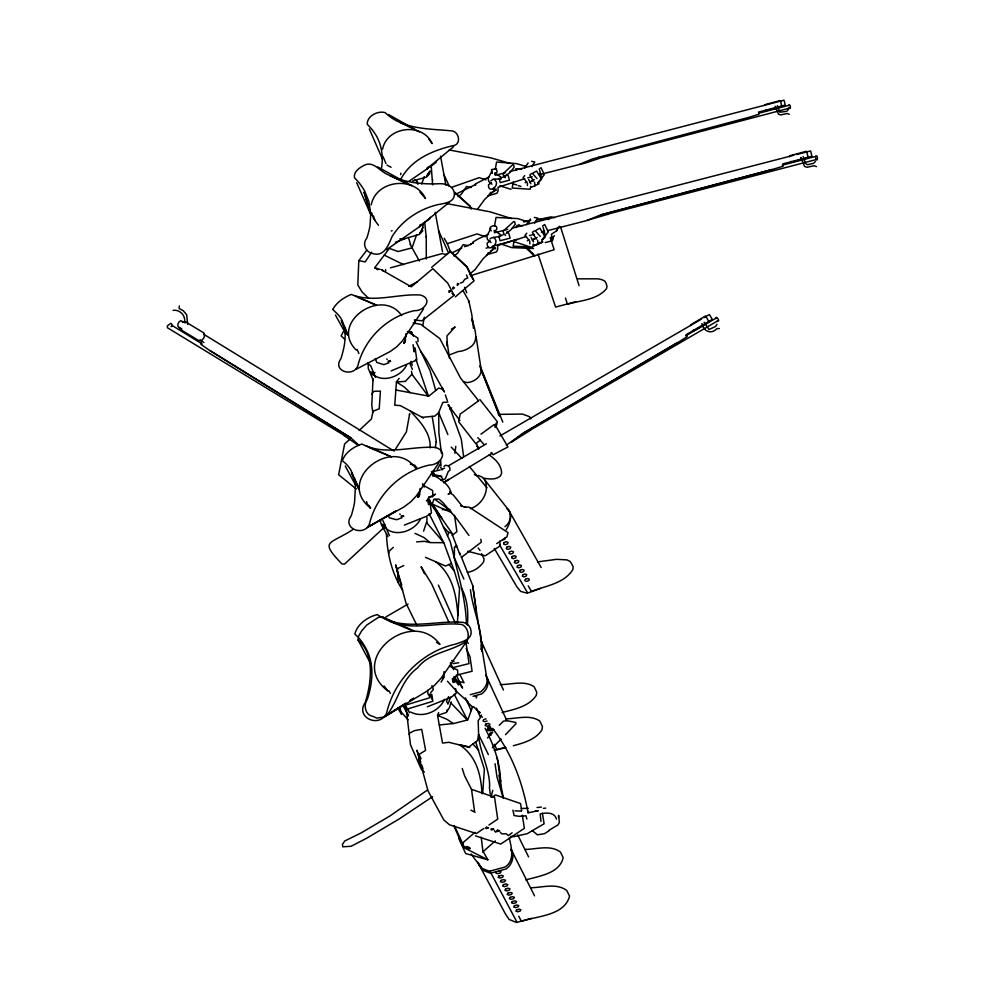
<?xml version="1.0" encoding="UTF-8"?>
<svg xmlns="http://www.w3.org/2000/svg" width="1001" height="1001" viewBox="0 0 1001 1001"><rect width="100%" height="100%" fill="white"/><g stroke="black" fill="none" stroke-linecap="round" stroke-linejoin="round"><path stroke-width="1.5" d="M373.01 375.05L373.023 372.359M368.243 364.076L368.23 368.318L373.36 380.555M405.418 340.565L405.43 337.487M527.427 185.585L527.464 183.108M529.779 243.944L529.817 241.266M426.876 522.347L426.977 517.555M558.545 817.492L558.621 815.315L559.371 822.472L557.932 824.962L548.886 830.33M500.475 785.76C501.176 765.402 494.394 746.133 485.11 728.315M385.135 528.153L385.247 525.125M404.592 342.542L403.841 341.716M477.752 400.763L478.465 400.976M492.855 728.34L493.155 729.691L488.663 729.541L488.626 728.077L490.365 726.713M460.047 554.992L451.451 532.432L428.566 499.286M366.779 250.225L358.796 260.648L357.807 284.947L362.037 291.942L368.581 298.311M457.407 622.685L459.534 588.5L454.604 571.946L444.144 543.606L429.104 513.626M483.883 828.465L476.338 833.558L449.474 824.774L443.843 819.994L428.053 790.965L416.954 750.224L418.893 756.493L418.981 763.4M482.67 793.555L484.371 769.118L475.7 741.954M418.005 341.641L417.855 338.038L408.208 332.094M420.382 226.101L420.508 224.449L419.507 226.827L422.872 223.536M432.782 494.406L432.632 490.503L422.447 484.834M388.801 553.453L389.026 551.288L393.318 547.409M179.354 305.906L179.066 308.496L183.208 310.685L186.649 314.739L187.7 324.387M381.494 168.206C383.333 157.395 381.957 145.983 376.614 136.299A71.559 60.273 -68.4 0 0 370.845 128.115L367.267 124.287C366.829 116.028 377.928 110.448 385.16 112.638C403.203 130.042 429.754 128.553 452.69 130.993C458.596 132.42 461.111 142.505 454.992 145.22C433.521 149.95 410.685 159.347 400.25 180.268M454.904 453.328L455.793 446.358M435.322 447.747L436.148 441.804M359.121 430.493L371.409 419.019L373.023 411.261L379.216 408.771L380.43 391.116L374.199 391.266L372.46 392.73L372.147 394.519M373.023 378.691L371.784 405.18L372.847 412.399M400.675 174.637L400.913 173.135M422.81 325.488L424.324 317.204M490.965 797.159L492.805 790.327M495.295 169.232L496.571 162.024L516.453 163.601L526.326 166.529M494.469 226.239L496.046 217.43L517.755 218.593L529.204 222.272M513.288 181.882L512.187 188.025L530.142 189.239L530.68 186.324M514.214 240.102L513.113 246.221L532.72 247.034L533.258 244.094M450.513 697.184L447.935 704.116L446.509 701.251L448.611 696.658M423.586 222.785L422.259 229.604L420.007 233.183L422.885 227.565M443.994 466.479L445.495 465.24L447.622 465.665L449.637 467.242L450.062 470.157L448.348 471.396L445.22 478.953L440.578 480.48M460.285 413.713L458.683 421.759L475.988 443.918M472.647 322.948L472.047 318.718C474.049 327.865 480.267 340.828 469.919 347.435A18.231 13.551 -21.2 0 1 458.058 351.576L449.424 354.93M539.864 174.374L540.077 173.336M476.101 336.824L481.293 370.357C480.705 377.377 473.886 382.032 467.279 382.582L463.501 381.869M419.607 495.032L420.132 488.425M543.368 231.544L543.606 230.505M494.995 427.414L496.121 423.123M447.322 709.671L446.609 712.399L437.55 715.39L442.517 743.067L448.873 742.304L469.769 747.447M409.409 414.764L409.659 413.813L406.393 431.881L395.508 449.099M496.021 427.152L497.409 421.871L479.879 399.537M409.246 734.421L409.609 733.145L414.389 730.655L421.721 729.329L425.6 750.362L419.006 754.466L418.893 756.493M414.089 323.936L415.352 319.669M451.188 701.876L449.549 707.357L447.222 711.21M432.194 504.579L433.783 499.499M382.582 149.111C387.024 126.289 422.747 122.197 432.107 143.568L428.841 139.114M371.221 204.867C376.063 179.892 414.889 175.388 425.475 198.536L419.894 192.104M505.317 537.687L504.829 539.201L502.577 540.014M423.598 531.106L426.476 522.484L443.468 542.254M556.356 231.431L557.057 229.329M443.543 677.402L442.68 678.59M421.721 183.984L424.261 176.639M416.641 234.597L412.074 247.848L398.098 251.526L389.339 248.423L374.712 267.755L377.79 269.744M481.831 651.463L482.707 646.246L481.468 641.679M480.868 649.349L481.744 644.143L475.963 608.483M472.71 706.593L467.767 719.919L453.878 723.46L439.264 724.962M447.535 535.798L448.923 532.282L451.689 533.145M438.663 712.599L437.55 715.39L447.147 719.394L453.128 723.523M358.333 636.724L361.449 631.118L366.729 625.074L378.541 617.304L382.344 616.854L396.208 623.035M468.468 301.852L468.831 300.963L463.163 290.828M427.577 167.255L426.664 169.407L429.742 166.379M559.334 226.239L556.368 230.981L551.451 234.209L552.489 240.74L545.22 242.555M403.828 565.527L397.522 568.543L396.972 569.794L401.701 585.21M456.043 547.021L456.706 545.558L454.416 547.172L454.329 557.757L463.876 579.078M552.539 240.027L553.19 238.588L551.751 237.587M495.395 247.798L490.628 251.101M476.113 698.035L476.814 696.596L475.075 695.833M481.468 715.014L480.78 716.416L482.495 717.154M436.474 161.211L435.835 162.637L430.03 166.904M490.815 228.403L486.874 236.211L487.487 239.564L491.003 242.53M430.317 217.305L429.617 218.831L423.273 223.548M357.945 638.788L358.158 640.252C371.684 651.338 371.584 670.895 369.081 686.673A101.364 58.921 -65.8 0 1 365.39 702.202C354.542 717.604 379.604 728.553 386.586 713.162C394.319 679.629 421.909 651.488 455.755 644.068C461.661 641.879 472.635 639.464 470.996 630.755C470.608 626.513 467.079 622.972 462.9 622.322C434.897 620.082 402.702 632.019 377.364 614.639C367.905 616.679 357.194 624.211 354.842 634.058L358.608 637.737A102.29 60.811 -67.2 0 1 364.764 646.433C374.687 662.524 372.985 682.106 367.329 699.286C363.263 704.979 365.19 715.039 372.647 716.253L376.839 718.117L384.071 717.066L426.376 691.503L434.409 685.51L441.028 678.29L467.117 640.69C469.719 635.247 467.717 627.101 461.974 624.511C435.91 621.296 405.993 633.733 382.344 616.854M491.228 182.758L488.501 184.822C487.912 195.082 501.701 184.684 494.319 179.579M506.193 529.729C509.634 524.224 512.149 517.104 509.284 510.823L484.659 479.817L482.019 477.052L478.265 475.425M490.19 240.853L487.212 243.055C486.486 254.216 501.676 243.005 493.568 237.45M496.609 871.646L495.845 873.035L497.672 873.698L500.262 872.985L501.026 871.608L499.199 870.945M490.903 180.906L493.293 179.004L501.026 179.104L500.575 176.789L494.894 172.985L495.307 175.188L495.382 173.749L497.159 171.897L496.246 168.756L491.478 169.607L492.217 173.273L491.804 171.071L488.2 178.378L488.763 181.419L491.966 184.209M373.686 374.574L374.9 372.397M437.237 469.431L440.115 464.339M489.839 239.014C494.406 234.885 509.484 239.439 494.456 230.756M716.966 324.236L715.702 326.414L709.046 329.467L704.128 322.297M343.305 331.669L341.141 335.861L344.582 339.114M444.619 699.361C438.951 711.586 422.847 718.518 410.573 711.999M441.053 682.119L444.044 677.252L443.994 671.596M429.141 172.297L427.064 175.663L429.98 170.933L429.592 173.874L426.476 177.077L412.7 180.943M406.531 365.24C400.488 377.765 379.704 384.159 370.57 371.696L371.821 374.487M420.558 518.843C414.201 532.507 391.116 538.801 382.445 524.261L384.397 528.315M371.596 252.227L365.202 261.887L358.796 260.648M423.611 308.808L402.339 340.966L396.922 346.609L390.365 351.439L355.906 369.382M552.352 238.15L554.441 235.66M524.699 168.068L528.14 162.925M439.026 462.637L416.378 495.87L410.635 501.964L403.691 507.119L369.632 526.063M542.029 239.79L548.285 231.857L544.657 224.512L542.529 226.126M526.626 224.687L530.543 219.019M404.166 343.168L404.241 343.418M432.607 476.088L434.146 473.861M537.862 182.945L544.356 174.624L541.028 167.68L539.089 169.232M477.54 209.084L484.797 199.274L493.993 190.791L493.606 188.301M399.136 378.365L396.446 381.944L394.744 405.192L400.35 405.605L423.436 418.018M467.117 640.69C452.164 651.739 429.829 651.826 417.542 667.917C401.276 679.717 398.26 700.687 386.849 715.365M418.243 497.297L418.305 497.384A3.003 2.102 34.2 0 0 418.531 496.233M427.69 690.377L427.902 693.63L429.429 696.258M535.097 222.46L536.549 220.595M531.881 166.629L534.809 161.974L531.619 161.299M524.699 175.638L523.048 177.678L526.513 181.757M526.814 233.17L524.999 235.398L528.791 239.89M534.647 223.135L537.862 218.13L534.371 217.43M430.605 692.817L433.383 689.489L431.931 685.635M426.326 500.963L430.017 496.821M487.512 737.975L492.705 732.144M411.536 371.296L411.937 374.249L405.405 381.381L396.446 381.944L404.229 387.012L410.185 392.667M788.325 109.534L786.673 111.349L779.842 112.212L777.377 105.618M422.835 230.743L419.419 234.384L404.329 238.801L399.849 238.764M504.967 526.664C510.56 522.66 512.937 513.438 507.019 508.696M505.53 734.696L515.99 723.685L515.803 722.459L506.756 720.67L503.39 721.195L499.249 725.325M815.452 161.449L813.55 163.363L807.419 164.727L805.405 163.376L803.778 158.246M492.392 747.722L501.188 739.051M538.05 182.82L541.378 179.554L540.027 176.639L536.611 171.058L533.32 172.848M533.921 245.67L542.592 241.942L533.921 245.67L537.737 244.269L539.827 242.267M541.904 240.278L545.032 237.287L543.556 234.184L539.839 228.165L536.236 230.142M350.175 438.826L344.594 444.044L338.638 474.749L356.331 489.039M432.007 497.147L435.36 494.031M383.934 527.615L344.494 564.151L341.854 563.913C319.106 539.914 329.266 545.019 352.84 529.579M482.657 852.014L495.282 840.903M455.317 296.897L474.086 280.806L467.054 266.792L450.563 251.314L431.681 267.317M474.949 832.369L463.751 842.004L462.475 845.42L453.916 826.025M469.494 274.274L475.225 269.419L483.17 258.658L493.218 249.324L492.805 246.534M505.855 175.888L510.285 172.235L514.126 167.255L513.688 165.052L512.737 164.715L503.128 173.674L503.541 175.876L505.23 177.64L504.817 175.438L502.965 177.24L500.4 177.915M506.193 233.571L511.036 229.654L515.24 224.337L514.764 221.859L513.726 221.521L503.215 231.106L503.666 233.583L505.518 235.448M453.591 146.697L425.4 170.045L409.134 181.143M453.991 256.043L457.595 253.153L463.15 244.644L468.268 245.733M381.368 269.795L411.298 286.799L432.807 268.643L447.735 283.058L454.091 295.295L422.084 320.733L414.427 320.145M448.949 202.552L418.105 227.69L386.499 249.737M458.12 196.709L461.411 194.094L466.491 186.499L471.058 187.537M468.656 747.171L477.552 740.502L478.591 734.646L478.19 720.657L480.467 717.592L476.388 708.157M452.127 535.335L456.894 531.631L454.504 515.265M461.423 557.369L481.281 542.167L480.83 539.276M454.879 677.014L457.782 674.799L457.632 670.082L449.562 666.128M427.44 790.052L389.639 816.153L361.061 832.957L344.719 841.003L342.405 844.506L342.817 846.783L351.038 846.295L366.604 838.275L399.549 818.743L432.507 796.758M512.087 832.794L508.383 835.585L506.068 833.77L501.739 833.82L500.225 832.219M515.74 227.477L519.231 224.9M480.943 434.184L494.119 424.574L496.383 427.039L507.932 446.972L493.118 454.754L491.091 452.465M476.876 442.767L480.505 440.115M515.665 170.345L517.792 168.806M461.398 413.238L478.603 400.788L460.535 378.015L439.789 338.526L420.808 324.399L413.175 322.935M475.575 184.497L455.33 194.457M171.058 326.676L172.009 326.001L171.922 324.111L170.771 323.398L167.342 325.838L167.417 327.727L344.306 435.448L344.119 433.608M473.085 242.655L470.52 244.469L471.233 244.231L464.464 246.696M491.754 797.472L495.457 794.944L520.533 803.553L521.659 810.835M488.913 825.062L497.722 819.118L494.532 797.221L471.509 789.339L474.549 811.373M496.734 543.618L506.956 536.774L507.982 532.607L469.219 507.207L464.289 506.919M489.864 726.2L487.912 727.489L487.449 729.716L490.59 730.692L494.094 729.804M443.781 482.632L448.748 479.416L443.468 482.595M549.136 830.755L544.369 833.72L537.374 834.821L532.182 830.517M384.071 717.066L405.931 703.19L386.298 715.577M409.784 700.75L413.638 698.298M409.697 700.788L413.601 698.31M451.426 329.216L455.117 326.902L446.959 335.923L447.297 346.171L447.072 341.929L449.499 358.408M444.582 482.119L492.129 453.178M677.427 342.555L523.611 432.832L511.524 441.979L530.355 430.342M685.785 335.798L715.953 318.193M530.242 430.18L717.542 320.933M441.804 469.657L444.507 468.08M448.561 465.728L486.398 443.793M499.912 435.961L701.288 319.231M703.991 317.655L709.396 314.527L712.312 319.419L686.073 334.722L687.161 336.636L677.402 342.855L523.423 433.233L506.268 445.182M367.242 527.652L396.033 510.96L369.169 526.288M385.948 616.891L408.058 604.078M389.602 360.773L388.05 361.661L389.652 360.835L390.565 361.574L389.714 360.911M534.284 179.592L529.729 182.094L533.145 180.443M402.765 515.665L401.113 516.554L402.827 515.728L403.778 516.416L402.877 515.79M535.923 238.088L532.294 240.04L537.274 237.412M539.139 183.759L531.218 187.325M408.683 286.336L416.979 281.969M470.407 508.633C481.744 505.117 490.165 491.128 484.659 479.817M575.663 301.764L555.58 307.069L537.987 253.966M449.587 408.959L451.614 407.907M404.654 238.839L395.42 242.255M452.202 252.765L461.749 248.048M525.2 182.77L526.851 181.957M527.339 240.803L529.141 239.915M524.774 178.691L498.035 187.3L498.048 191.003L497.009 193.218L487.8 195.908M428.478 497.547L434.697 494.557M537.737 244.269L542.592 241.942M435.197 476.338L439.965 475.825M488.826 177.014L475.387 183.959L475.588 185.072M451.476 563.45L445.558 566.028L425.475 557.332M391.316 231.018L392.129 230.668M182.407 321.997L185.348 321.709L204.191 333.183L204.429 336.599L203.316 338.701L201.714 340.302L198.774 340.578L179.88 329.154L179.342 327.752M526.488 236.399L517.029 239.514M579.767 164.177L592.579 158.909L748.973 117.317L758.983 114.214L758.545 112.099L785.247 105.067L784.359 101.289L784.008 100.2L509.909 171.521M404.341 525.125L426.751 516.191L431.456 513.038L429.604 499.574M391.203 370.896L416.816 360.01L415.14 348.035M427.389 706.806L451.313 697.184L456.256 693.205L455.618 688.6M488.013 234.447L478.428 238.776L472.872 242.092L473.085 243.343M402.077 517.705L396.634 519.732L389.314 517.83L388.125 515.315M491.616 192.555L495.02 190.816L495.945 188.851M388.951 362.75L383.821 364.652L376.889 362.487L375.175 358.583M540.465 588.475L527.715 593.03L499.549 544.832M451.889 187.237L479.191 177.652L486.036 179.817M431.806 471.671L434.096 470.883M417.805 497.122L419.244 495.908L418.881 493.631M444.169 238.288L447.334 243.668L477.089 233.909L485.297 236.736M470.307 275.776L554.166 249.687L550.225 237.625L553.053 237.737M460.322 283.07L462.75 282.282L464.714 279.304L467.742 277.99L466.504 274.987M486.073 248.148L489.014 247.322M492.267 246.359L517.204 239.414L497.647 245.57L497.66 249.512L496.521 251.864L486.461 254.792M390.44 267.843L442.279 253.553L445.295 254.404L447.522 253.816M470.27 694.694L480.643 691.841C484.934 688.638 488.213 683.345 486.774 677.852L481.293 644.319M473.048 696.271L481.619 693.906C486.974 690.265 489.864 683.07 486.749 677.064L506.869 720.632M486.048 718.906L483.646 719.569L482.957 720.958L484.659 721.683L487.062 721.033M492.467 732.394L490.09 733.045L489.401 734.421L491.091 735.134M494.194 750.375L505.217 747.347M527.702 177.878L532.082 176.676M539.401 174.674L585.798 162.888L599.036 158.471L598.723 157.119M529.491 235.585L533.983 234.359M541.491 232.32L544.481 231.494M547.484 230.68L586.849 220.545L601.025 214.765L772.134 169.432M403.766 342.993L405.005 342.292L404.93 340.503M531.656 918.355L517.067 922.334L489.952 871.145M600.825 214.952L772.121 169.569L783.145 166.191L782.694 163.926L811.936 156.269L810.597 150.963L796.771 154.492M758.933 113.201L788.6 105.393M598.973 158.283L789.314 108.196M489.176 194.257L490.628 193.869L490.352 192.38M500.225 235.648L503.028 234.91M782.269 165.178L815.527 156.469M496.358 175.05L505.392 172.698M608.02 214.051L816.303 159.534L815.815 158.058M608.082 214.252L586.999 220.383M487.962 253.015L489.539 252.602M495.583 232.482L507.695 229.354M512.237 228.178L793.743 155.268M458.746 662.762L453.103 663.613M452.465 667.73L469.031 663.6L465.903 641.816M457.357 674.937L472.097 671.258L469.982 656.643L466.166 648.46M502.064 712.512C514.239 709.334 528.928 706.668 536.286 695.332L536.749 692.192L534.121 686.749C524.174 680.054 511.348 684.697 500.287 684.559M505.868 747.559L496.934 749.774L494.319 744.331M513.325 745.72C523.823 742.93 535.935 739.514 541.991 729.729L542.454 726.526L539.802 721.045C529.767 714.138 516.741 718.906 505.543 718.781M525.763 879.917C538.963 876.138 559.672 873.535 563.175 857.669L560.422 852.051C550.15 844.431 536.373 849.424 524.749 849.411M538.838 219.519L551.188 216.867L554.529 217.718M493.28 729.404C511.974 753.578 522.647 782.932 528.065 812.774L538.263 810.76L535.272 810.835M467.292 572.284C473.898 571.571 479.954 567.217 483.621 561.824L484.109 558.971L481.569 553.691M537.625 561.886L556.694 559.321L567.004 559.897L570.145 561.498L571.621 563.838L573.135 566.641L572.847 569.569C564.176 583.646 545.532 585.86 531.443 591.403L528.228 585.873M524.612 221.183L530.68 220.42M536.749 219.669L545.845 218.531M543.43 808.37L545.683 808.107M528.278 808.308L521.308 808.458M537.036 807.507L541.416 807.106M530.63 887.749C542.392 887.662 556.406 882.682 566.766 890.502L569.556 896.158C564.451 915.815 537.024 915.94 521.421 921.32L518.756 916.265M521.108 811.098L514.952 810.885M498.323 414.376L522.459 414.076L529.567 416.716L530.768 418.918M416.591 541.891L424.324 541.303L430.818 542.642L443.681 542.68M440.252 469.919L433.27 471.559L433.971 476.088M436.511 642.379L439.965 644.419C411.674 606.318 346.396 659.747 387.95 691.04L384.059 685.948M442.354 509.647L449.824 509.471M577.752 278.829L597.885 278.841L602.039 279.679L604.817 281.143L606.043 283.133L606.981 286.236L606.543 288.613C597.234 300.037 580.517 300.325 567.479 304.266L565.465 298.098M435.422 499.149L439.051 499.149L442.88 502.602L457.032 519.156L468.994 535.46M719.369 328.591L717.004 328.578C711.373 334.734 703.578 331.494 701.914 323.611M460.598 505.88L465.628 507.282M533.495 248.498L511.786 247.622L500.387 243.794M173.048 310.41C178.979 309.134 185.823 315.015 184.584 322.097M516.879 225.4L522.91 225.713M407.244 331.594L411.336 331.882L413.363 336.073M492.129 247.472L495.658 248.811M515.628 168.894L521.621 169.344M432.419 699.812L430.48 694.506M492.993 189.051L496.221 190.34M510.623 836.411L513.701 836.686L527.252 833.658L544.106 823.798L542.392 813.175M395.858 389.99L428.841 396.158L438.651 388.088L443.23 389.201L441.278 386.236M422.197 417.354L434.834 416.103L438.601 412.725L442.842 402.402L447.885 402.077M467.755 551.288L485.235 555.78L500.35 545.758L499.612 541.191M483.933 478.165C489.364 479.179 495.945 480.017 500.375 475.938L501.626 473.323C501.564 465.352 495.47 459.059 489.126 454.992M429.154 496.684L430.067 496.834M441.841 476.338L433.771 474.574M449.261 149.975L490.953 157.883L510.41 163.501M446.296 203.491L489.927 211.799L511.711 218.581M546.171 218.969L548.836 219.532M410.36 464.251L414.789 465.215L416.992 468.043M469.319 746.984L459.209 744.669C476.251 755.517 481.106 774.724 481.981 793.693M458.883 681.431L464.039 682.707L459.859 674.524M512.349 183.759L516.766 184.935M527.252 593.205L520.62 591.391L516.941 586.886L494.269 548.423M481.243 837.224L482.857 851.038L487.85 859.784L465.665 853.553L458.971 838.863M518.268 185.635L520.97 186.436M512.737 241.191L528.903 246.571M374.712 267.755L380.03 269.382M499.737 185.811L510.985 189.277M475.412 835.848L500.713 844.081L524.361 828.315L522.334 815.214M491.266 230.881C486.011 226.426 498.323 222.622 496.684 229.392L494.732 231.369L494.644 232.895L494.206 230.43M403.616 264.652L384.259 255.13M816.391 166.579L814.188 165.753L806.931 167.267L804.616 166.441L800.85 157.532A1.276 0.876 -19.1 0 0 801.1 157.92M789.238 114.352L787.199 113.538L780.58 114.927L778.49 114.202L775.124 106.231M471.021 853.928L481.744 868.255L489.401 871.295L505.155 866.991C515.24 860.322 511.261 847.372 509.296 837.799M516.529 922.484L509.134 919.481L505.217 913.575L478.753 864.163L482.782 870.182L490.427 873.222L506.156 868.931C512.024 864.726 514.739 856.718 511.461 850.087L534.534 895.832M451.626 660.535L454.029 661.536M390.115 621.346L414.039 631.368M369.131 447.485L391.541 456.969M357.945 297.322L376.551 305.23M355.242 296.146L375.2 304.642M478.591 711.836L480.317 712.587M366.241 445.87L391.504 456.806M397.522 568.543L398.285 568.793M451.464 512.537L433.183 504.466L433.596 507.457M398.986 624.274L414.251 631.08M474.374 474.637L477.064 475.85M390.315 175.751L411.536 185.585L395.22 178.015M415.04 533.383L424.061 537.575L429.842 542.442M400.05 122.41L419.369 131.844M487.85 859.784L464.839 848.16L454.429 825.85M358.571 445.508L344.069 435.598L343.869 433.771M470.883 810.134L475.037 812.299M386.987 165.115L391.103 167.28M377.74 166.942L407.482 183.358M388.526 114.527L415.34 129.579M416.754 181.219L417.943 184.309M408.821 238.688L410.648 244.757M185.185 322.885L180.718 320.683L179.129 321.809L177.865 324.136L177.965 326.501L181.857 328.904M203.816 334.321L394.144 451.113M431.406 473.986C438.951 478.516 448.636 483.183 451.001 492.467L448.16 494.356L450.3 492.905L450.087 491.428L450.925 493.531L453.315 495.007L462.349 506.293M476.639 446.321L479.054 447.81M200 340.077L203.891 342.467M172.272 325.575L202.089 343.906M431.519 471.909L433.558 473.173M209.972 350.563L350.838 437.8L358.959 445.382M350.85 437.9L209.985 350.663L200.963 344.369L200.851 342.292M414.627 179.855L417.48 181.644M434.384 499.024L450.588 510.76M506.769 231.869L508.846 233.383L510.097 238.125L500.075 240.753L498.811 236.011M472.51 707.106L467.204 701.801M506.381 174.399L508.283 175.838L509.421 180.18L500.262 182.595L499.111 178.253M408.583 710.41L403.853 704.704L405.205 707.257M472.985 744.106L478.691 750.387M465.528 640.94L468.43 643.393M468.068 701.839L457.97 692.83L447.422 681.206M454.98 192.367L470.082 206.093L471.371 208.759M456.106 193.831L469.744 206.244L470.996 208.846M367.642 363.1L370.87 366.053L375.475 377.44M448.748 532.732L443.468 526.876M448.974 564.539L454.204 570.833M473.586 706.731L479.767 712.9M451.789 252.915L466.679 266.892L472.86 279.216M424.386 772.059L421.208 769.068L410.485 744.782L406.844 714.264M451.989 293.28L454.091 295.295M525.312 247.31L534.496 256.106L531.931 252.465M507.632 509.109L509.284 510.823M450.513 702.564L467.267 720.044M401.676 315.553C381.644 286.624 328.879 322.96 356.168 350.012M494.369 830.655L495.895 832.269M451.238 447.122L461.936 458.471M435.66 561.736C452.815 574.624 456.406 595.582 457.92 615.615M477.802 437.625L483.996 444.431M410.185 410.898C419.707 421.283 430.981 432.657 430.155 447.91M453.991 676.501L462.6 687.962M398.285 708.758L408.158 719.882M540.277 236.436L535.21 230.705L533.158 231.531L532.469 232.545L536.386 239.101M443.956 390.978L442.067 388.413M537.011 178.578L532.382 173.323L530.505 174.161L529.879 175L533.458 181.018M441.266 477.164L442.567 478.516M415.603 468.143C391.992 435.172 335.035 480.743 370.62 508.108L367.292 504.091L366.529 501.576M527.852 248.273L534.496 256.106M469.331 466.466L486.936 487.775M447.922 404.817L459.934 420.52M411.937 374.249L428.203 396.046M378.466 225.3L373.473 218.406L371.684 212.775M478.203 548.01L480.042 550.512M441.891 388.213L444.482 392.054M387.988 536.636L381.406 524.774L380.13 520.332M403.165 704.579L404.279 705.517L429.854 697.722L429.842 693.993M420.545 351.088L426.163 359.121L440.628 385.247M440.628 467.304L442.279 469.769M385.936 163.513L382.983 156.456M432.895 504.642L442.329 518.931M477.727 862.224L481.744 868.255M408.245 715.102L402.752 705.255M453.541 677.577L458.458 685.022M693.405 329.779L694.031 330.718L709.033 321.809L707.006 318.268L705.517 315.978L690.527 324.887L690.915 325.588M382.407 269.857L382.983 270.783M429.216 500.925L438.476 515.502M717.404 320.745C721.133 322.685 715.527 314.176 716.14 318.593M479.704 365.878L499.461 415.74M402.64 590.34C391.766 573.373 387.199 553.641 386.424 533.658M512.912 810.147L514.126 815.552L519.181 816.341L525.95 815.79L526.889 819.043M509.034 510.785L541.153 567.517M437.212 513.513L450.3 541.866L454.429 558.408C459.809 580.492 465.84 601.701 466.453 624.361M410.122 244.332L419.419 261.061M556.506 819.143C554.554 811.849 545.908 812.699 540.202 813.926L540.965 821.433M335.435 315.04L345.946 334.146M345.245 466.003L355.518 484.997L354.517 502.802A86.962 49.074 -62.1 0 1 351.276 515.69C341.529 528.703 364.539 537.174 369.444 523.873C376.389 495.207 400.337 471.509 429.241 465.09C440.402 465.09 449.324 451.614 435.548 447.46C411.398 445.72 384.822 456.318 361.974 444.031C354.079 446.596 344.87 452.427 342.43 460.798L345.683 463.538A87.6 50.713 -63.3 0 1 350.976 470.257L354.429 479.154L355.48 485.035M358.158 640.252L371.108 664.489M388.989 690.803L390.365 693.393M397.985 708.045L401.401 714.439L399.849 706.969M531.118 237.45L533.52 241.979M528.653 179.517L530.843 183.784M438.613 230.668L448.586 253.065M454.266 694.244L467.429 720.007M471.984 790.277L464.627 775.875L462.224 768.48M443.944 174.674L449.299 186.211M517.73 834.947L528.566 856.906M416.979 625.5L406.043 603.278L395.633 564.864L397.522 571.483L398.11 582.244M459.572 552.727L460.11 553.816M488.35 754.541L478.553 734.371C479.642 752.327 489.99 768.831 489.614 786.748M368.944 505.518L370.22 508.133M419.006 754.466L421.071 758.72M416.053 341.654L430.067 370.67L435.735 390.49M424.487 573.723L421.133 566.766L431.719 584.033L448.723 621.759M450.312 662.737L453.653 669.682M456.331 675.225L462.349 687.725M407.582 708.858L409.447 712.787M399.862 513.888L400.187 514.577M422.685 483.721L424.224 487.074M465.377 697.86L471.246 710.547M480.518 639.564L503.44 690.014M357.082 349.449L358.896 353.503M438.4 585.097L455.13 622.672M356.681 182.683L371.008 215.177L364.026 192.029L370.983 215.152M347.309 334.196L341.316 320.62L347.61 334.935M369.294 128.916L382.332 158.809M386.849 358.909L387.162 359.609M382.845 520.42L389.439 535.573M410.047 363.851L412.412 369.432M447.872 434.547L438.638 412.5L438.913 433.07L441.466 453.466M480.868 367.817L502.79 422.072M354.617 478.453L359.372 489.877M411.336 331.882L412.512 334.747M417.892 495.845L418.593 496.971L418.618 495.908M344.194 325.6L348.135 335.285M431.744 694.269L432.845 701.288L407.357 709.046L405.03 705.154M476.451 443.481L478.753 449.174M461.061 556.168L472.735 585.61L476.263 610.56L472.735 585.61M481.293 370.357L499.449 415.878M464.602 287.274L466.741 292.793M404.892 339.076L405.367 341.078L404.942 340.302M790.928 161.374L791.378 162.25L808.132 157.72L807.244 153.653L806.305 151.301L789.564 155.818L789.689 156.682M766.103 109.835L766.391 110.585L781.781 106.406L780.93 102.64L780.229 100.525L764.927 104.68L764.964 105.53M447.334 243.668L450.625 252.452M410.91 361.348L412.349 365.19M461.348 587.787C467.592 599.424 468.481 612.249 467.342 625.074M445.295 394.92L447.359 400.65M448.911 404.93L461.286 439.189L463.626 456.706M415.928 359.397L428.403 396.083M498.923 775.312L503.34 797.659M485.785 674.974L486.774 677.852M419.094 493.068L419.469 495.057L419.069 494.269M419.356 757.895L420.745 762.086M421.684 764.889L423.085 769.081M510.835 849.223L511.561 851.388M543.155 227.377L545.432 235.986M405.63 708.846L408.058 716.253M539.652 170.27L541.741 178.366M373.586 216.153L374.925 220.37M560.61 227.052L579.066 285.648M789.101 107.72C791.553 111.249 790.139 102.002 788.55 105.543M503.315 798.41L497.022 777.139L495.032 763.713M815.903 158.496C818.155 163.651 817.867 152.878 815.452 156.594M551.401 236.862L552.127 239.89M468.831 300.963L471.784 314.564L473.473 328.328M435.197 212.287L442.517 251.676M440.59 156.206L445.858 185.172M405.805 333.783L406.293 336.699M436.373 441.979L432.182 416.403M527.79 811.048L528.065 812.774M470.42 589.677C472.697 608.921 481.356 626.764 481.631 646.433M497.209 757.382L500.625 781.556L500.287 779.216M413.801 347.485L414.351 351.401M413.063 344.669L414.064 351.789M454.141 677.852L454.779 682.457M428.24 499.662L428.841 504.066M452.802 678.791L453.315 682.557M427.827 499.324L428.553 504.667M452.389 678.665L452.815 681.706M385.56 269.607L385.723 270.871M489.364 787.036L490.277 794.143M534.559 182.132L534.984 185.936M537.587 240.19L538.05 244.357M424.737 222.56L426.226 237.199L426.301 259.021M431.281 166.842L432.645 184.897M440.628 460.397L441.053 465.953M426.213 236.474L426.226 237.199M432.62 179.717L432.632 180.38M803.077 156.481A1.276 0.876 -19.1 0 1 803.315 156.869M370.77 214.014L369.945 226.176A78.141 65.265 -68.1 0 1 366.791 238.238C361.699 244.269 366.153 252.727 373.398 253.754C384.497 256.719 388.638 244.519 392.017 236.686C401.826 220.783 418.318 209.672 436.286 205.03C442.442 203.378 454.054 203.328 454.366 194.72C454.729 187.037 446.684 183.558 440.065 183.696C422.009 184.634 403.365 182.482 387.062 174.249C379.091 170.608 372.422 159.597 362.787 166.128C358.571 168.268 353.466 172.36 354.454 177.64L358.358 181.894A78.316 66.028 -70.4 0 1 364.652 190.978L368.894 201.576L370.77 214.014M332.807 309.459L335.823 312.437A82.082 45.583 -60.8 0 1 340.778 318.08C345.996 326.764 345.77 337.337 343.994 346.972A81.544 43.994 -59.7 0 1 340.916 358.721C331.719 371.196 353.853 377.89 357.958 365.44C364.564 338.563 387.274 316.616 414.339 310.673C424.462 311.198 433.42 298.498 420.382 295.032C397.585 293.481 373.486 303.478 351.226 294.432C344.031 297.372 336.499 302.365 332.807 309.459M504.041 542.517L503.553 544.031L505.317 544.719L507.557 543.918L508.045 542.417L506.281 541.716L504.041 542.517M506.769 547.222L506.281 548.711L508.033 549.411L510.272 548.598L510.76 547.109L509.009 546.408L506.769 547.222M509.471 551.889L508.996 553.378L510.735 554.066L512.975 553.265L513.463 551.776L511.711 551.088L509.471 551.889M512.174 556.518L511.686 558.007L513.425 558.683L515.653 557.895L516.141 556.406L514.401 555.73L512.174 556.518M514.852 561.136L514.364 562.612L516.103 563.288L518.318 562.487L518.806 561.023L517.067 560.335L514.852 561.136M517.517 565.715L517.029 567.192L518.756 567.855L520.958 567.067L521.446 565.603L519.732 564.927L517.517 565.715M520.157 570.282L519.669 571.734L521.396 572.397L523.598 571.609L524.086 570.157L522.372 569.481L520.157 570.282M522.785 574.812L522.297 576.251L524.011 576.914L526.213 576.126L526.701 574.687L524.987 574.023L522.785 574.812M525.4 579.304L524.912 580.755L526.626 581.406L528.816 580.618L529.304 579.179L527.602 578.528L525.4 579.304M485.81 724.086L485.122 725.475L486.811 726.2L489.214 725.537L489.902 724.161L488.2 723.435L485.81 724.086M487.962 728.578L487.262 729.954L488.951 730.68L491.341 730.029L492.042 728.653L490.34 727.927L487.962 728.578M498.886 876.013L498.135 877.377L499.962 878.04L502.54 877.339L503.303 875.975L501.476 875.299L498.886 876.013M501.163 880.342L500.4 881.706L502.227 882.356L504.792 881.656L505.555 880.292L503.741 879.641L501.163 880.342M503.415 884.634L502.665 885.998L504.466 886.648L507.032 885.948L507.795 884.596L505.98 883.933L503.415 884.634M505.655 888.913L504.904 890.252L506.706 890.903L509.259 890.202L510.01 888.863L508.22 888.212L505.655 888.913M507.882 893.155L507.132 894.494L508.921 895.132L511.461 894.431L512.224 893.105L510.435 892.454L507.882 893.155M510.097 897.371L509.334 898.698L511.123 899.323L513.663 898.635L514.414 897.309L512.637 896.671L510.097 897.371M512.287 901.551L511.536 902.877L513.313 903.503L515.84 902.814L516.591 901.488L514.827 900.862L512.287 901.551M514.464 905.705L513.713 907.019L515.49 907.644L518.005 906.956L518.756 905.642L516.991 905.017L514.464 905.705M516.641 909.834L515.878 911.148L517.642 911.761L520.157 911.073L520.908 909.771L519.156 909.146L516.641 909.834M449.311 290.64L449.024 292.417L450.55 291.103L449.311 290.64M453.228 287.274L452.94 289.051L454.467 287.737L453.228 287.274M457.545 283.546L457.257 285.323L458.783 284.021L457.545 283.546M486.561 827.276L485.635 827.99L486.198 828.615L488.601 827.827L486.561 827.276M491.804 828.678L490.878 829.379L491.441 830.004L493.843 829.216L491.804 828.678M497.572 830.204L496.646 830.905L497.209 831.531L499.612 830.742L497.572 830.204M529.454 220.946L523.385 221.659L529.454 220.958M544.657 219.144L540.09 219.682L544.657 219.144M459.296 837.937L461.223 842.404L459.296 837.937M358.771 489.026L351.526 472.685L358.746 489.001M466.278 847.709A2.44 0.776 19.9 0 0 470.17 848.623A2.44 0.776 19.9 0 0 467.367 846.708A2.44 0.776 19.9 0 0 466.278 847.709"/></g></svg>
